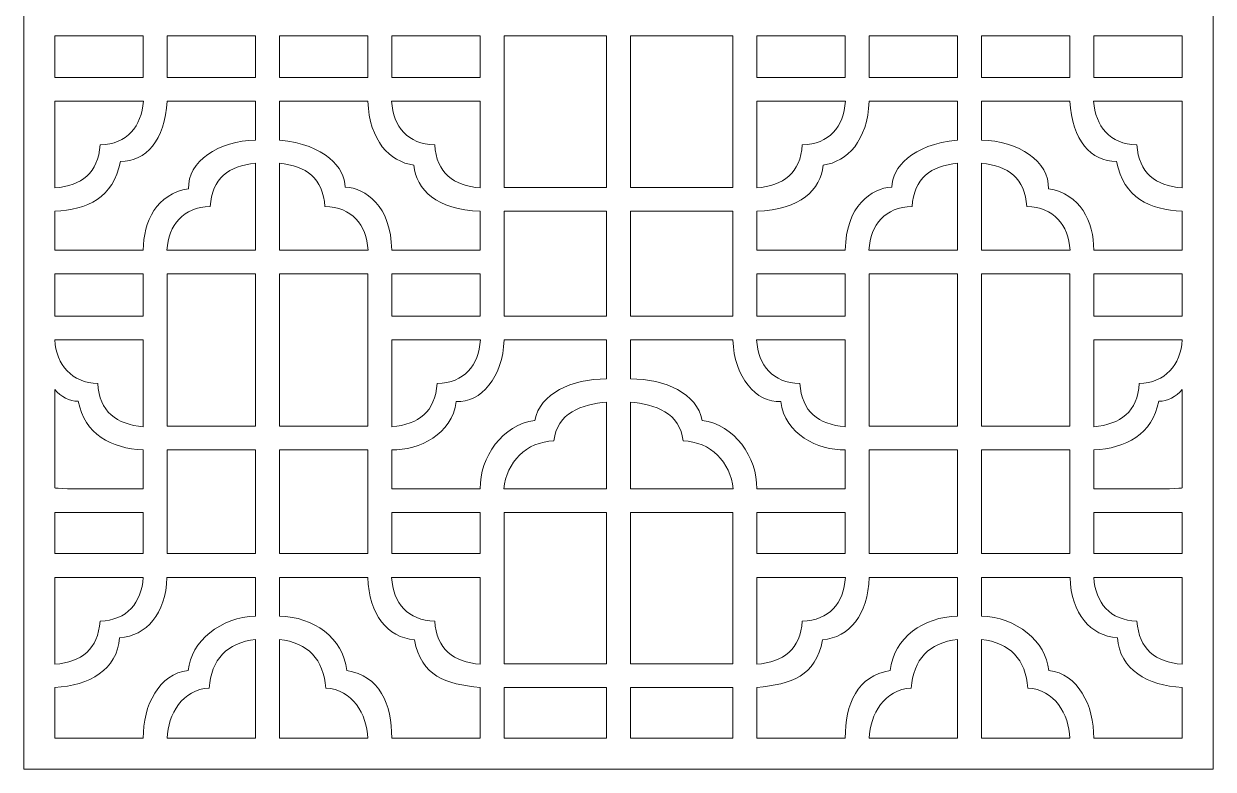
# Model space of a CAD drawing. Header units: centimetres. Extents: x 1.9 to 19.8, y -3.7 to 9.5.
# Drawn here: x 1.85 to 12.38, y -3.69 to 2.9 of the extents above; entities that cross this region are included whole.
import ezdxf

# ---------------------------------------------------------------- set-up
doc = ezdxf.new("R2010")
doc.units = ezdxf.units.CM
doc.header["$MEASUREMENT"] = 0
doc.layers.add('layer 1', color=7, linetype='Continuous')

msp = doc.modelspace()

# ---------------------------------------------------------------- linework, layer by layer
at = {"layer": 'layer 1', "color": 250, "lineweight": 9}
for points, knots in [([(1.85394, 9.5), (1.85394, 9.5), (12.37865, 9.5), (12.37865, 9.5), (12.37865, 9.5), (12.37865, 9.5), (12.37865, -3.69002), (12.37865, -3.69002), (12.37865, -3.69002), (12.37865, -3.69002), (1.85394, -3.69002), (1.85394, -3.69002), (1.85394, -3.69002), (1.85394, -3.69002), (1.85394, 9.5), (1.85394, 9.5)], [0, 0, 0, 0, 0.2, 0.2, 0.2, 0.2, 0.4, 0.4, 0.4, 0.4, 0.6, 0.6, 0.6, 0.6, 1, 1, 1, 1]), ([(2.91103, 2.4309), (2.91103, 2.4309), (2.91103, 2.4309), (2.91103, 2.4309), (2.91103, 2.4309), (2.91103, 2.4309), (2.12734, 2.4309), (2.12734, 2.4309), (2.12734, 2.4309), (2.12734, 2.4309), (2.12734, 2.79982), (2.12734, 2.79982), (2.12734, 2.79982), (2.12734, 2.79982), (2.91103, 2.79982), (2.91103, 2.79982), (2.91103, 2.79982), (2.91103, 2.79982), (2.91103, 2.4309), (2.91103, 2.4309)], [0, 0, 0, 0, 0.16666667, 0.16666667, 0.16666667, 0.16666667, 0.33333333, 0.33333333, 0.33333333, 0.33333333, 0.5, 0.5, 0.5, 0.5, 0.66666667, 0.66666667, 0.66666667, 0.66666667, 1, 1, 1, 1]), ([(3.90512, 2.4309), (3.90512, 2.4309), (3.90512, 2.4309), (3.90512, 2.4309), (3.90512, 2.4309), (3.90512, 2.4309), (3.12143, 2.4309), (3.12143, 2.4309), (3.12143, 2.4309), (3.12143, 2.4309), (3.12143, 2.79982), (3.12143, 2.79982), (3.12143, 2.79982), (3.12143, 2.79982), (3.90512, 2.79982), (3.90512, 2.79982), (3.90512, 2.79982), (3.90512, 2.79982), (3.90512, 2.4309), (3.90512, 2.4309)], [0, 0, 0, 0, 0.16666667, 0.16666667, 0.16666667, 0.16666667, 0.33333333, 0.33333333, 0.33333333, 0.33333333, 0.5, 0.5, 0.5, 0.5, 0.66666667, 0.66666667, 0.66666667, 0.66666667, 1, 1, 1, 1]), ([(4.89918, 2.79982), (4.89918, 2.79982), (4.89918, 2.79982), (4.89918, 2.79982), (4.89918, 2.79982), (4.89918, 2.79982), (4.89918, 2.4309), (4.89918, 2.4309), (4.89918, 2.4309), (4.89918, 2.4309), (4.11544, 2.4309), (4.11544, 2.4309), (4.11544, 2.4309), (4.11544, 2.4309), (4.11544, 2.79982), (4.11544, 2.79982), (4.11544, 2.79982), (4.11544, 2.79982), (4.89918, 2.79982), (4.89918, 2.79982)], [0, 0, 0, 0, 0.16666667, 0.16666667, 0.16666667, 0.16666667, 0.33333333, 0.33333333, 0.33333333, 0.33333333, 0.5, 0.5, 0.5, 0.5, 0.66666667, 0.66666667, 0.66666667, 0.66666667, 1, 1, 1, 1]), ([(5.10957, 2.4309), (5.10957, 2.4309), (5.10957, 2.4309), (5.10957, 2.4309), (5.10957, 2.4309), (5.10957, 2.4309), (5.10957, 2.79982), (5.10957, 2.79982), (5.10957, 2.79982), (5.10957, 2.79982), (5.89323, 2.79982), (5.89323, 2.79982), (5.89323, 2.79982), (5.89323, 2.79982), (5.89323, 2.4309), (5.89323, 2.4309), (5.89323, 2.4309), (5.89323, 2.4309), (5.10957, 2.4309), (5.10957, 2.4309)], [0, 0, 0, 0, 0.16666667, 0.16666667, 0.16666667, 0.16666667, 0.33333333, 0.33333333, 0.33333333, 0.33333333, 0.5, 0.5, 0.5, 0.5, 0.66666667, 0.66666667, 0.66666667, 0.66666667, 1, 1, 1, 1]), ([(7.0111, 1.45686), (7.0111, 1.45686), (7.0111, 1.45686), (7.0111, 1.45686), (7.0111, 1.45686), (7.0111, 1.45686), (6.10359, 1.45686), (6.10359, 1.45686), (6.10359, 1.45686), (6.10359, 1.45686), (6.10359, 2.79982), (6.10359, 2.79982), (6.10359, 2.79982), (6.10359, 2.79982), (7.0111, 2.79982), (7.0111, 2.79982), (7.0111, 2.79982), (7.0111, 2.79982), (7.0111, 1.45686), (7.0111, 1.45686)], [0, 0, 0, 0, 0.16666667, 0.16666667, 0.16666667, 0.16666667, 0.33333333, 0.33333333, 0.33333333, 0.33333333, 0.5, 0.5, 0.5, 0.5, 0.66666667, 0.66666667, 0.66666667, 0.66666667, 1, 1, 1, 1]), ([(7.2215, 1.45686), (7.2215, 1.45686), (7.2215, 1.45686), (7.2215, 1.45686), (7.2215, 1.45686), (7.2215, 1.45686), (8.12904, 1.45686), (8.12904, 1.45686), (8.12904, 1.45686), (8.12904, 1.45686), (8.12904, 2.79982), (8.12904, 2.79982), (8.12904, 2.79982), (8.12904, 2.79982), (7.2215, 2.79982), (7.2215, 2.79982), (7.2215, 2.79982), (7.2215, 2.79982), (7.2215, 1.45686), (7.2215, 1.45686)], [0, 0, 0, 0, 0.16666667, 0.16666667, 0.16666667, 0.16666667, 0.33333333, 0.33333333, 0.33333333, 0.33333333, 0.5, 0.5, 0.5, 0.5, 0.66666667, 0.66666667, 0.66666667, 0.66666667, 1, 1, 1, 1]), ([(9.12308, 2.4309), (9.12308, 2.4309), (9.12308, 2.4309), (9.12308, 2.4309), (9.12308, 2.4309), (9.12308, 2.4309), (9.12308, 2.79982), (9.12308, 2.79982), (9.12308, 2.79982), (9.12308, 2.79982), (8.33936, 2.79982), (8.33936, 2.79982), (8.33936, 2.79982), (8.33936, 2.79982), (8.33936, 2.4309), (8.33936, 2.4309), (8.33936, 2.4309), (8.33936, 2.4309), (9.12308, 2.4309), (9.12308, 2.4309)], [0, 0, 0, 0, 0.16666667, 0.16666667, 0.16666667, 0.16666667, 0.33333333, 0.33333333, 0.33333333, 0.33333333, 0.5, 0.5, 0.5, 0.5, 0.66666667, 0.66666667, 0.66666667, 0.66666667, 1, 1, 1, 1]), ([(9.33345, 2.79982), (9.33345, 2.79982), (9.33345, 2.79982), (9.33345, 2.79982), (9.33345, 2.79982), (9.33345, 2.79982), (9.33345, 2.4309), (9.33345, 2.4309), (9.33345, 2.4309), (9.33345, 2.4309), (10.11717, 2.4309), (10.11717, 2.4309), (10.11717, 2.4309), (10.11717, 2.4309), (10.11717, 2.79982), (10.11717, 2.79982), (10.11717, 2.79982), (10.11717, 2.79982), (9.33345, 2.79982), (9.33345, 2.79982)], [0, 0, 0, 0, 0.16666667, 0.16666667, 0.16666667, 0.16666667, 0.33333333, 0.33333333, 0.33333333, 0.33333333, 0.5, 0.5, 0.5, 0.5, 0.66666667, 0.66666667, 0.66666667, 0.66666667, 1, 1, 1, 1]), ([(10.32749, 2.4309), (10.32749, 2.4309), (10.32749, 2.4309), (10.32749, 2.4309), (10.32749, 2.4309), (10.32749, 2.4309), (11.11116, 2.4309), (11.11116, 2.4309), (11.11116, 2.4309), (11.11116, 2.4309), (11.11116, 2.79982), (11.11116, 2.79982), (11.11116, 2.79982), (11.11116, 2.79982), (10.32749, 2.79982), (10.32749, 2.79982), (10.32749, 2.79982), (10.32749, 2.79982), (10.32749, 2.4309), (10.32749, 2.4309)], [0, 0, 0, 0, 0.16666667, 0.16666667, 0.16666667, 0.16666667, 0.33333333, 0.33333333, 0.33333333, 0.33333333, 0.5, 0.5, 0.5, 0.5, 0.66666667, 0.66666667, 0.66666667, 0.66666667, 1, 1, 1, 1]), ([(11.32155, 2.4309), (11.32155, 2.4309), (11.32155, 2.4309), (11.32155, 2.4309), (11.32155, 2.4309), (11.32155, 2.4309), (12.10525, 2.4309), (12.10525, 2.4309), (12.10525, 2.4309), (12.10525, 2.4309), (12.10525, 2.79982), (12.10525, 2.79982), (12.10525, 2.79982), (12.10525, 2.79982), (11.32155, 2.79982), (11.32155, 2.79982), (11.32155, 2.79982), (11.32155, 2.79982), (11.32155, 2.4309), (11.32155, 2.4309)], [0, 0, 0, 0, 0.16666667, 0.16666667, 0.16666667, 0.16666667, 0.33333333, 0.33333333, 0.33333333, 0.33333333, 0.5, 0.5, 0.5, 0.5, 0.66666667, 0.66666667, 0.66666667, 0.66666667, 1, 1, 1, 1]), ([(3.90512, 1.87643), (3.90512, 1.87643), (3.90512, 1.87643), (3.90512, 1.87643), (3.90512, 1.87643), (3.58168, 1.87016), (3.29806, 1.68425), (3.31221, 1.44584), (3.31221, 1.44584), (3.03084, 1.4027), (2.91028, 1.15257), (2.91082, 0.90229), (2.91082, 0.90229), (2.91082, 0.90229), (2.12734, 0.90229), (2.12734, 0.90229), (2.12734, 0.90229), (2.12734, 0.90229), (2.12734, 1.2464), (2.12734, 1.2464), (2.12734, 1.2464), (2.41464, 1.25983), (2.64768, 1.36264), (2.70935, 1.68777), (2.70935, 1.68777), (2.93652, 1.68395), (3.10411, 1.87628), (3.12165, 2.22058), (3.12165, 2.22058), (3.12165, 2.22058), (3.90512, 2.22058), (3.90512, 2.22058), (3.90512, 2.22058), (3.90512, 2.22058), (3.90512, 1.87643), (3.90512, 1.87643)], [0, 0, 0, 0, 0.1, 0.1, 0.1, 0.1, 0.2, 0.2, 0.2, 0.2, 0.3, 0.3, 0.3, 0.3, 0.4, 0.4, 0.4, 0.4, 0.5, 0.5, 0.5, 0.5, 0.6, 0.6, 0.6, 0.6, 0.7, 0.7, 0.7, 0.7, 0.8, 0.8, 0.8, 0.8, 1, 1, 1, 1]), ([(2.52956, 1.83473), (2.52956, 1.83473), (2.52956, 1.83473), (2.52956, 1.83473), (2.52956, 1.83473), (2.51055, 1.5837), (2.36899, 1.47286), (2.12734, 1.45228), (2.12734, 1.45228), (2.12734, 1.45228), (2.12734, 2.22058), (2.12734, 2.22058), (2.12734, 2.22058), (2.12734, 2.22058), (2.9119, 2.22058), (2.9119, 2.22058), (2.9119, 2.22058), (2.89631, 1.99696), (2.76875, 1.83922), (2.52956, 1.83473)], [0, 0, 0, 0, 0.16666667, 0.16666667, 0.16666667, 0.16666667, 0.33333333, 0.33333333, 0.33333333, 0.33333333, 0.5, 0.5, 0.5, 0.5, 0.66666667, 0.66666667, 0.66666667, 0.66666667, 1, 1, 1, 1]), ([(5.30582, 1.65379), (5.30582, 1.65379), (5.30582, 1.65379), (5.30582, 1.65379), (5.30582, 1.65379), (5.32779, 1.43581), (5.50563, 1.25848), (5.89323, 1.2464), (5.89323, 1.2464), (5.89323, 1.2464), (5.89323, 0.90229), (5.89323, 0.90229), (5.89323, 0.90229), (5.89323, 0.90229), (5.10978, 0.90229), (5.10978, 0.90229), (5.10978, 0.90229), (5.10277, 1.29735), (4.8779, 1.44901), (4.69836, 1.46066), (4.69836, 1.46066), (4.6935, 1.63031), (4.52349, 1.8374), (4.11544, 1.87643), (4.11544, 1.87643), (4.11544, 1.87643), (4.11544, 2.22058), (4.11544, 2.22058), (4.11544, 2.22058), (4.11544, 2.22058), (4.89893, 2.22058), (4.89893, 2.22058), (4.89893, 2.22058), (4.91268, 1.86876), (5.08937, 1.68684), (5.30582, 1.65379)], [0, 0, 0, 0, 0.1, 0.1, 0.1, 0.1, 0.2, 0.2, 0.2, 0.2, 0.3, 0.3, 0.3, 0.3, 0.4, 0.4, 0.4, 0.4, 0.5, 0.5, 0.5, 0.5, 0.6, 0.6, 0.6, 0.6, 0.7, 0.7, 0.7, 0.7, 0.8, 0.8, 0.8, 0.8, 1, 1, 1, 1]), ([(5.89323, 2.22058), (5.89323, 2.22058), (5.89323, 2.22058), (5.89323, 2.22058), (5.89323, 2.22058), (5.89323, 2.22058), (5.89323, 1.45228), (5.89323, 1.45228), (5.89323, 1.45228), (5.65573, 1.47252), (5.50545, 1.58517), (5.49102, 1.83473), (5.49102, 1.83473), (5.25096, 1.83924), (5.12455, 1.993), (5.10868, 2.22058), (5.10868, 2.22058), (5.10868, 2.22058), (5.89323, 2.22058), (5.89323, 2.22058)], [0, 0, 0, 0, 0.16666667, 0.16666667, 0.16666667, 0.16666667, 0.33333333, 0.33333333, 0.33333333, 0.33333333, 0.5, 0.5, 0.5, 0.5, 0.66666667, 0.66666667, 0.66666667, 0.66666667, 1, 1, 1, 1]), ([(8.92677, 1.65379), (8.92677, 1.65379), (8.92677, 1.65379), (8.92677, 1.65379), (8.92677, 1.65379), (8.9048, 1.43581), (8.72696, 1.25848), (8.33936, 1.2464), (8.33936, 1.2464), (8.33936, 1.2464), (8.33936, 0.90229), (8.33936, 0.90229), (8.33936, 0.90229), (8.33936, 0.90229), (9.12283, 0.90229), (9.12283, 0.90229), (9.12283, 0.90229), (9.12981, 1.29735), (9.35472, 1.44901), (9.53423, 1.46066), (9.53423, 1.46066), (9.53909, 1.63031), (9.70909, 1.8374), (10.11717, 1.87643), (10.11717, 1.87643), (10.11717, 1.87643), (10.11717, 2.22058), (10.11717, 2.22058), (10.11717, 2.22058), (10.11717, 2.22058), (9.33367, 2.22058), (9.33367, 2.22058), (9.33367, 2.22058), (9.31994, 1.86876), (9.14321, 1.68684), (8.92677, 1.65379)], [0, 0, 0, 0, 0.1, 0.1, 0.1, 0.1, 0.2, 0.2, 0.2, 0.2, 0.3, 0.3, 0.3, 0.3, 0.4, 0.4, 0.4, 0.4, 0.5, 0.5, 0.5, 0.5, 0.6, 0.6, 0.6, 0.6, 0.7, 0.7, 0.7, 0.7, 0.8, 0.8, 0.8, 0.8, 1, 1, 1, 1]), ([(8.33936, 2.22058), (8.33936, 2.22058), (8.33936, 2.22058), (8.33936, 2.22058), (8.33936, 2.22058), (8.33936, 2.22058), (8.33936, 1.45228), (8.33936, 1.45228), (8.33936, 1.45228), (8.57686, 1.47252), (8.72713, 1.58517), (8.74157, 1.83473), (8.74157, 1.83473), (8.98163, 1.83924), (9.10803, 1.993), (9.12391, 2.22058), (9.12391, 2.22058), (9.12391, 2.22058), (8.33936, 2.22058), (8.33936, 2.22058)], [0, 0, 0, 0, 0.16666667, 0.16666667, 0.16666667, 0.16666667, 0.33333333, 0.33333333, 0.33333333, 0.33333333, 0.5, 0.5, 0.5, 0.5, 0.66666667, 0.66666667, 0.66666667, 0.66666667, 1, 1, 1, 1]), ([(10.32749, 1.87643), (10.32749, 1.87643), (10.32749, 1.87643), (10.32749, 1.87643), (10.32749, 1.87643), (10.65091, 1.87016), (10.93453, 1.68425), (10.92038, 1.44584), (10.92038, 1.44584), (11.20173, 1.4027), (11.3223, 1.15257), (11.3218, 0.90229), (11.3218, 0.90229), (11.3218, 0.90229), (12.10525, 0.90229), (12.10525, 0.90229), (12.10525, 0.90229), (12.10525, 0.90229), (12.10525, 1.2464), (12.10525, 1.2464), (12.10525, 1.2464), (11.81795, 1.25983), (11.58494, 1.36264), (11.52323, 1.68777), (11.52323, 1.68777), (11.29606, 1.68395), (11.12851, 1.87628), (11.11094, 2.22058), (11.11094, 2.22058), (11.11094, 2.22058), (10.32749, 2.22058), (10.32749, 2.22058), (10.32749, 2.22058), (10.32749, 2.22058), (10.32749, 1.87643), (10.32749, 1.87643)], [0, 0, 0, 0, 0.1, 0.1, 0.1, 0.1, 0.2, 0.2, 0.2, 0.2, 0.3, 0.3, 0.3, 0.3, 0.4, 0.4, 0.4, 0.4, 0.5, 0.5, 0.5, 0.5, 0.6, 0.6, 0.6, 0.6, 0.7, 0.7, 0.7, 0.7, 0.8, 0.8, 0.8, 0.8, 1, 1, 1, 1]), ([(11.70303, 1.83473), (11.70303, 1.83473), (11.70303, 1.83473), (11.70303, 1.83473), (11.70303, 1.83473), (11.72204, 1.5837), (11.8636, 1.47286), (12.10525, 1.45228), (12.10525, 1.45228), (12.10525, 1.45228), (12.10525, 2.22058), (12.10525, 2.22058), (12.10525, 2.22058), (12.10525, 2.22058), (11.32073, 2.22058), (11.32073, 2.22058), (11.32073, 2.22058), (11.33631, 1.99696), (11.46383, 1.83922), (11.70303, 1.83473)], [0, 0, 0, 0, 0.16666667, 0.16666667, 0.16666667, 0.16666667, 0.33333333, 0.33333333, 0.33333333, 0.33333333, 0.5, 0.5, 0.5, 0.5, 0.66666667, 0.66666667, 0.66666667, 0.66666667, 1, 1, 1, 1]), ([(3.50287, 1.28806), (3.50287, 1.28806), (3.50287, 1.28806), (3.50287, 1.28806), (3.50287, 1.28806), (3.52178, 1.53799), (3.66276, 1.64981), (3.90512, 1.67055), (3.90512, 1.67055), (3.90512, 1.67055), (3.90512, 0.90229), (3.90512, 0.90229), (3.90512, 0.90229), (3.90512, 0.90229), (3.12057, 0.90229), (3.12057, 0.90229), (3.12057, 0.90229), (3.13612, 1.12582), (3.26371, 1.28358), (3.50287, 1.28806)], [0, 0, 0, 0, 0.16666667, 0.16666667, 0.16666667, 0.16666667, 0.33333333, 0.33333333, 0.33333333, 0.33333333, 0.5, 0.5, 0.5, 0.5, 0.66666667, 0.66666667, 0.66666667, 0.66666667, 1, 1, 1, 1]), ([(4.11544, 0.90229), (4.11544, 0.90229), (4.11544, 0.90229), (4.11544, 0.90229), (4.11544, 0.90229), (4.11544, 0.90229), (4.11544, 1.67055), (4.11544, 1.67055), (4.11544, 1.67055), (4.35306, 1.65022), (4.50319, 1.53768), (4.5177, 1.28806), (4.5177, 1.28806), (4.75776, 1.28357), (4.88416, 1.12981), (4.90001, 0.90229), (4.90001, 0.90229), (4.90001, 0.90229), (4.11544, 0.90229), (4.11544, 0.90229)], [0, 0, 0, 0, 0.16666667, 0.16666667, 0.16666667, 0.16666667, 0.33333333, 0.33333333, 0.33333333, 0.33333333, 0.5, 0.5, 0.5, 0.5, 0.66666667, 0.66666667, 0.66666667, 0.66666667, 1, 1, 1, 1]), ([(10.11717, 0.90229), (10.11717, 0.90229), (10.11717, 0.90229), (10.11717, 0.90229), (10.11717, 0.90229), (10.11717, 0.90229), (10.11717, 1.67055), (10.11717, 1.67055), (10.11717, 1.67055), (9.87952, 1.65022), (9.7294, 1.53768), (9.71492, 1.28806), (9.71492, 1.28806), (9.47486, 1.28357), (9.34845, 1.12981), (9.33258, 0.90229), (9.33258, 0.90229), (9.33258, 0.90229), (10.11717, 0.90229), (10.11717, 0.90229)], [0, 0, 0, 0, 0.16666667, 0.16666667, 0.16666667, 0.16666667, 0.33333333, 0.33333333, 0.33333333, 0.33333333, 0.5, 0.5, 0.5, 0.5, 0.66666667, 0.66666667, 0.66666667, 0.66666667, 1, 1, 1, 1]), ([(10.72974, 1.28806), (10.72974, 1.28806), (10.72974, 1.28806), (10.72974, 1.28806), (10.72974, 1.28806), (10.71081, 1.53799), (10.56982, 1.64981), (10.32749, 1.67055), (10.32749, 1.67055), (10.32749, 1.67055), (10.32749, 0.90229), (10.32749, 0.90229), (10.32749, 0.90229), (10.32749, 0.90229), (11.11206, 0.90229), (11.11206, 0.90229), (11.11206, 0.90229), (11.09646, 1.12582), (10.96888, 1.28358), (10.72974, 1.28806)], [0, 0, 0, 0, 0.16666667, 0.16666667, 0.16666667, 0.16666667, 0.33333333, 0.33333333, 0.33333333, 0.33333333, 0.5, 0.5, 0.5, 0.5, 0.66666667, 0.66666667, 0.66666667, 0.66666667, 1, 1, 1, 1]), ([(7.0111, 0.31888), (7.0111, 0.31888), (7.0111, 0.31888), (7.0111, 0.31888), (7.0111, 0.31888), (7.0111, 0.31888), (6.10359, 0.31888), (6.10359, 0.31888), (6.10359, 0.31888), (6.10359, 0.31888), (6.10359, 1.24652), (6.10359, 1.24652), (6.10359, 1.24652), (6.10359, 1.24652), (7.0111, 1.24652), (7.0111, 1.24652), (7.0111, 1.24652), (7.0111, 1.24652), (7.0111, 0.31888), (7.0111, 0.31888)], [0, 0, 0, 0, 0.16666667, 0.16666667, 0.16666667, 0.16666667, 0.33333333, 0.33333333, 0.33333333, 0.33333333, 0.5, 0.5, 0.5, 0.5, 0.66666667, 0.66666667, 0.66666667, 0.66666667, 1, 1, 1, 1]), ([(7.2215, 0.31888), (7.2215, 0.31888), (7.2215, 0.31888), (7.2215, 0.31888), (7.2215, 0.31888), (7.2215, 0.31888), (8.12904, 0.31888), (8.12904, 0.31888), (8.12904, 0.31888), (8.12904, 0.31888), (8.12904, 1.24652), (8.12904, 1.24652), (8.12904, 1.24652), (8.12904, 1.24652), (7.2215, 1.24652), (7.2215, 1.24652), (7.2215, 1.24652), (7.2215, 1.24652), (7.2215, 0.31888), (7.2215, 0.31888)], [0, 0, 0, 0, 0.16666667, 0.16666667, 0.16666667, 0.16666667, 0.33333333, 0.33333333, 0.33333333, 0.33333333, 0.5, 0.5, 0.5, 0.5, 0.66666667, 0.66666667, 0.66666667, 0.66666667, 1, 1, 1, 1]), ([(2.12734, 0.69193), (2.12734, 0.69193), (2.12734, 0.69193), (2.12734, 0.69193), (2.12734, 0.69193), (2.12734, 0.69193), (2.91103, 0.69193), (2.91103, 0.69193), (2.91103, 0.69193), (2.91103, 0.69193), (2.91103, 0.31888), (2.91103, 0.31888), (2.91103, 0.31888), (2.91103, 0.31888), (2.12734, 0.31888), (2.12734, 0.31888), (2.12734, 0.31888), (2.12734, 0.31888), (2.12734, 0.69193), (2.12734, 0.69193)], [0, 0, 0, 0, 0.16666667, 0.16666667, 0.16666667, 0.16666667, 0.33333333, 0.33333333, 0.33333333, 0.33333333, 0.5, 0.5, 0.5, 0.5, 0.66666667, 0.66666667, 0.66666667, 0.66666667, 1, 1, 1, 1]), ([(3.90512, 0.69193), (3.90512, 0.69193), (3.90512, 0.69193), (3.90512, 0.69193), (3.90512, 0.69193), (3.90512, 0.69193), (3.90512, -0.65513), (3.90512, -0.65513), (3.90512, -0.65513), (3.90512, -0.65513), (3.12143, -0.65513), (3.12143, -0.65513), (3.12143, -0.65513), (3.12143, -0.65513), (3.12143, 0.69193), (3.12143, 0.69193), (3.12143, 0.69193), (3.12143, 0.69193), (3.90512, 0.69193), (3.90512, 0.69193)], [0, 0, 0, 0, 0.16666667, 0.16666667, 0.16666667, 0.16666667, 0.33333333, 0.33333333, 0.33333333, 0.33333333, 0.5, 0.5, 0.5, 0.5, 0.66666667, 0.66666667, 0.66666667, 0.66666667, 1, 1, 1, 1]), ([(4.11544, -0.65513), (4.11544, -0.65513), (4.11544, -0.65513), (4.11544, -0.65513), (4.11544, -0.65513), (4.11544, -0.65513), (4.11544, 0.69193), (4.11544, 0.69193), (4.11544, 0.69193), (4.11544, 0.69193), (4.89918, 0.69193), (4.89918, 0.69193), (4.89918, 0.69193), (4.89918, 0.69193), (4.89918, -0.65513), (4.89918, -0.65513), (4.89918, -0.65513), (4.89918, -0.65513), (4.11544, -0.65513), (4.11544, -0.65513)], [0, 0, 0, 0, 0.16666667, 0.16666667, 0.16666667, 0.16666667, 0.33333333, 0.33333333, 0.33333333, 0.33333333, 0.5, 0.5, 0.5, 0.5, 0.66666667, 0.66666667, 0.66666667, 0.66666667, 1, 1, 1, 1]), ([(5.89323, 0.31888), (5.89323, 0.31888), (5.89323, 0.31888), (5.89323, 0.31888), (5.89323, 0.31888), (5.89323, 0.31888), (5.10957, 0.31888), (5.10957, 0.31888), (5.10957, 0.31888), (5.10957, 0.31888), (5.10957, 0.69193), (5.10957, 0.69193), (5.10957, 0.69193), (5.10957, 0.69193), (5.89323, 0.69193), (5.89323, 0.69193), (5.89323, 0.69193), (5.89323, 0.69193), (5.89323, 0.31888), (5.89323, 0.31888)], [0, 0, 0, 0, 0.16666667, 0.16666667, 0.16666667, 0.16666667, 0.33333333, 0.33333333, 0.33333333, 0.33333333, 0.5, 0.5, 0.5, 0.5, 0.66666667, 0.66666667, 0.66666667, 0.66666667, 1, 1, 1, 1]), ([(8.33936, 0.31888), (8.33936, 0.31888), (8.33936, 0.31888), (8.33936, 0.31888), (8.33936, 0.31888), (8.33936, 0.31888), (9.12308, 0.31888), (9.12308, 0.31888), (9.12308, 0.31888), (9.12308, 0.31888), (9.12308, 0.69193), (9.12308, 0.69193), (9.12308, 0.69193), (9.12308, 0.69193), (8.33936, 0.69193), (8.33936, 0.69193), (8.33936, 0.69193), (8.33936, 0.69193), (8.33936, 0.31888), (8.33936, 0.31888)], [0, 0, 0, 0, 0.16666667, 0.16666667, 0.16666667, 0.16666667, 0.33333333, 0.33333333, 0.33333333, 0.33333333, 0.5, 0.5, 0.5, 0.5, 0.66666667, 0.66666667, 0.66666667, 0.66666667, 1, 1, 1, 1]), ([(10.11717, -0.65513), (10.11717, -0.65513), (10.11717, -0.65513), (10.11717, -0.65513), (10.11717, -0.65513), (10.11717, -0.65513), (10.11717, 0.69193), (10.11717, 0.69193), (10.11717, 0.69193), (10.11717, 0.69193), (9.33345, 0.69193), (9.33345, 0.69193), (9.33345, 0.69193), (9.33345, 0.69193), (9.33345, -0.65513), (9.33345, -0.65513), (9.33345, -0.65513), (9.33345, -0.65513), (10.11717, -0.65513), (10.11717, -0.65513)], [0, 0, 0, 0, 0.16666667, 0.16666667, 0.16666667, 0.16666667, 0.33333333, 0.33333333, 0.33333333, 0.33333333, 0.5, 0.5, 0.5, 0.5, 0.66666667, 0.66666667, 0.66666667, 0.66666667, 1, 1, 1, 1]), ([(10.32749, 0.69193), (10.32749, 0.69193), (10.32749, 0.69193), (10.32749, 0.69193), (10.32749, 0.69193), (10.32749, 0.69193), (10.32749, -0.65513), (10.32749, -0.65513), (10.32749, -0.65513), (10.32749, -0.65513), (11.11116, -0.65513), (11.11116, -0.65513), (11.11116, -0.65513), (11.11116, -0.65513), (11.11116, 0.69193), (11.11116, 0.69193), (11.11116, 0.69193), (11.11116, 0.69193), (10.32749, 0.69193), (10.32749, 0.69193)], [0, 0, 0, 0, 0.16666667, 0.16666667, 0.16666667, 0.16666667, 0.33333333, 0.33333333, 0.33333333, 0.33333333, 0.5, 0.5, 0.5, 0.5, 0.66666667, 0.66666667, 0.66666667, 0.66666667, 1, 1, 1, 1]), ([(12.10525, 0.69193), (12.10525, 0.69193), (12.10525, 0.69193), (12.10525, 0.69193), (12.10525, 0.69193), (12.10525, 0.69193), (11.32155, 0.69193), (11.32155, 0.69193), (11.32155, 0.69193), (11.32155, 0.69193), (11.32155, 0.31888), (11.32155, 0.31888), (11.32155, 0.31888), (11.32155, 0.31888), (12.10525, 0.31888), (12.10525, 0.31888), (12.10525, 0.31888), (12.10525, 0.31888), (12.10525, 0.69193), (12.10525, 0.69193)], [0, 0, 0, 0, 0.16666667, 0.16666667, 0.16666667, 0.16666667, 0.33333333, 0.33333333, 0.33333333, 0.33333333, 0.5, 0.5, 0.5, 0.5, 0.66666667, 0.66666667, 0.66666667, 0.66666667, 1, 1, 1, 1]), ([(2.12734, 0.10833), (2.12734, 0.10833), (2.12734, 0.10833), (2.12734, 0.10833), (2.12734, 0.10833), (2.12734, 0.10833), (2.91103, 0.10853), (2.91103, 0.10853), (2.91103, 0.10853), (2.91103, 0.10853), (2.91103, -0.65976), (2.91103, -0.65976), (2.91103, -0.65976), (2.6735, -0.63951), (2.52329, -0.52685), (2.50886, -0.27727), (2.50886, -0.27727), (2.27876, -0.27295), (2.14283, -0.11402), (2.12734, 0.10833)], [0, 0, 0, 0, 0.16666667, 0.16666667, 0.16666667, 0.16666667, 0.33333333, 0.33333333, 0.33333333, 0.33333333, 0.5, 0.5, 0.5, 0.5, 0.66666667, 0.66666667, 0.66666667, 0.66666667, 1, 1, 1, 1]), ([(5.89406, 0.10853), (5.89406, 0.10853), (5.89406, 0.10853), (5.89406, 0.10853), (5.89406, 0.10853), (5.87825, -0.119), (5.75189, -0.27276), (5.51175, -0.27727), (5.51175, -0.27727), (5.49274, -0.52832), (5.35118, -0.63915), (5.10957, -0.65976), (5.10957, -0.65976), (5.10957, -0.65976), (5.10957, 0.10853), (5.10957, 0.10853), (5.10957, 0.10853), (5.10957, 0.10853), (5.89406, 0.10853), (5.89406, 0.10853)], [0, 0, 0, 0, 0.16666667, 0.16666667, 0.16666667, 0.16666667, 0.33333333, 0.33333333, 0.33333333, 0.33333333, 0.5, 0.5, 0.5, 0.5, 0.66666667, 0.66666667, 0.66666667, 0.66666667, 1, 1, 1, 1]), ([(7.0111, -0.23604), (7.0111, -0.23604), (7.0111, -0.23604), (7.0111, -0.23604), (7.0111, -0.23604), (6.70018, -0.23786), (6.42192, -0.36663), (6.37544, -0.6039), (6.37544, -0.6039), (6.09084, -0.63986), (5.88679, -0.92933), (5.8928, -1.20973), (5.8928, -1.20973), (5.8928, -1.20973), (5.10957, -1.20973), (5.10957, -1.20973), (5.10957, -1.20973), (5.10957, -1.20973), (5.10957, -0.86563), (5.10957, -0.86563), (5.10957, -0.86563), (5.35641, -0.86585), (5.64183, -0.72847), (5.68039, -0.43702), (5.68039, -0.43702), (5.89899, -0.44731), (6.09351, -0.22486), (6.10384, 0.10853), (6.10384, 0.10853), (6.10384, 0.10853), (7.0111, 0.10853), (7.0111, 0.10853), (7.0111, 0.10853), (7.0111, 0.10853), (7.0111, -0.23604), (7.0111, -0.23604)], [0, 0, 0, 0, 0.1, 0.1, 0.1, 0.1, 0.2, 0.2, 0.2, 0.2, 0.3, 0.3, 0.3, 0.3, 0.4, 0.4, 0.4, 0.4, 0.5, 0.5, 0.5, 0.5, 0.6, 0.6, 0.6, 0.6, 0.7, 0.7, 0.7, 0.7, 0.8, 0.8, 0.8, 0.8, 1, 1, 1, 1]), ([(7.2215, -0.23604), (7.2215, -0.23604), (7.2215, -0.23604), (7.2215, -0.23604), (7.2215, -0.23604), (7.53241, -0.23786), (7.81066, -0.36663), (7.85718, -0.6039), (7.85718, -0.6039), (8.14182, -0.63986), (8.34584, -0.92933), (8.33979, -1.20973), (8.33979, -1.20973), (8.33979, -1.20973), (9.12308, -1.20973), (9.12308, -1.20973), (9.12308, -1.20973), (9.12308, -1.20973), (9.12308, -0.86563), (9.12308, -0.86563), (9.12308, -0.86563), (8.87622, -0.86585), (8.59076, -0.72847), (8.5522, -0.43702), (8.5522, -0.43702), (8.3336, -0.44731), (8.13908, -0.22486), (8.12874, 0.10853), (8.12874, 0.10853), (8.12874, 0.10853), (7.2215, 0.10853), (7.2215, 0.10853), (7.2215, 0.10853), (7.2215, 0.10853), (7.2215, -0.23604), (7.2215, -0.23604)], [0, 0, 0, 0, 0.1, 0.1, 0.1, 0.1, 0.2, 0.2, 0.2, 0.2, 0.3, 0.3, 0.3, 0.3, 0.4, 0.4, 0.4, 0.4, 0.5, 0.5, 0.5, 0.5, 0.6, 0.6, 0.6, 0.6, 0.7, 0.7, 0.7, 0.7, 0.8, 0.8, 0.8, 0.8, 1, 1, 1, 1]), ([(8.33853, 0.10853), (8.33853, 0.10853), (8.33853, 0.10853), (8.33853, 0.10853), (8.33853, 0.10853), (8.35437, -0.119), (8.4807, -0.27276), (8.72087, -0.27727), (8.72087, -0.27727), (8.73984, -0.52832), (8.8814, -0.63915), (9.12308, -0.65976), (9.12308, -0.65976), (9.12308, -0.65976), (9.12308, 0.10853), (9.12308, 0.10853), (9.12308, 0.10853), (9.12308, 0.10853), (8.33853, 0.10853), (8.33853, 0.10853)], [0, 0, 0, 0, 0.16666667, 0.16666667, 0.16666667, 0.16666667, 0.33333333, 0.33333333, 0.33333333, 0.33333333, 0.5, 0.5, 0.5, 0.5, 0.66666667, 0.66666667, 0.66666667, 0.66666667, 1, 1, 1, 1]), ([(12.10525, 0.10833), (12.10525, 0.10833), (12.10525, 0.10833), (12.10525, 0.10833), (12.10525, 0.10833), (12.10525, 0.10833), (11.32155, 0.10853), (11.32155, 0.10853), (11.32155, 0.10853), (11.32155, 0.10853), (11.32155, -0.65976), (11.32155, -0.65976), (11.32155, -0.65976), (11.5591, -0.63951), (11.7093, -0.52685), (11.72377, -0.27727), (11.72377, -0.27727), (11.95382, -0.27295), (12.08976, -0.11402), (12.10525, 0.10833)], [0, 0, 0, 0, 0.16666667, 0.16666667, 0.16666667, 0.16666667, 0.33333333, 0.33333333, 0.33333333, 0.33333333, 0.5, 0.5, 0.5, 0.5, 0.66666667, 0.66666667, 0.66666667, 0.66666667, 1, 1, 1, 1]), ([(2.12734, -1.20047), (2.12734, -1.20047), (2.12734, -1.20047), (2.12734, -1.20047), (2.12734, -1.20047), (2.12734, -1.20047), (2.12734, -0.32946), (2.12734, -0.32946), (2.12734, -0.32946), (2.18552, -0.39615), (2.25716, -0.43874), (2.3363, -0.4327), (2.3363, -0.4327), (2.39016, -0.72816), (2.6277, -0.85091), (2.91103, -0.86563), (2.91103, -0.86563), (2.91103, -0.86563), (2.91103, -1.20973), (2.91103, -1.20973), (2.91103, -1.20973), (2.84566, -1.20973), (2.12803, -1.21482), (2.12734, -1.20047)], [0, 0, 0, 0, 0.14285714, 0.14285714, 0.14285714, 0.14285714, 0.28571429, 0.28571429, 0.28571429, 0.28571429, 0.42857143, 0.42857143, 0.42857143, 0.42857143, 0.57142857, 0.57142857, 0.57142857, 0.57142857, 0.71428571, 0.71428571, 0.71428571, 0.71428571, 1, 1, 1, 1]), ([(12.10525, -1.20047), (12.10525, -1.20047), (12.10525, -1.20047), (12.10525, -1.20047), (12.10525, -1.20047), (12.10525, -1.20047), (12.10525, -0.32946), (12.10525, -0.32946), (12.10525, -0.32946), (12.04706, -0.39615), (11.97542, -0.43874), (11.89628, -0.4327), (11.89628, -0.4327), (11.84242, -0.72816), (11.60489, -0.85091), (11.32155, -0.86563), (11.32155, -0.86563), (11.32155, -0.86563), (11.32155, -1.20973), (11.32155, -1.20973), (11.32155, -1.20973), (11.38693, -1.20973), (12.1046, -1.21482), (12.10525, -1.20047)], [0, 0, 0, 0, 0.14285714, 0.14285714, 0.14285714, 0.14285714, 0.28571429, 0.28571429, 0.28571429, 0.28571429, 0.42857143, 0.42857143, 0.42857143, 0.42857143, 0.57142857, 0.57142857, 0.57142857, 0.57142857, 0.71428571, 0.71428571, 0.71428571, 0.71428571, 1, 1, 1, 1]), ([(6.54533, -0.78595), (6.54533, -0.78595), (6.54533, -0.78595), (6.54533, -0.78595), (6.54533, -0.78595), (6.56733, -0.53896), (6.79609, -0.45849), (7.0111, -0.443), (7.0111, -0.443), (7.0111, -0.443), (7.0111, -1.20973), (7.0111, -1.20973), (7.0111, -1.20973), (7.0111, -1.20973), (6.10247, -1.20973), (6.10247, -1.20973), (6.10247, -1.20973), (6.1227, -0.97308), (6.30182, -0.79186), (6.54533, -0.78595)], [0, 0, 0, 0, 0.16666667, 0.16666667, 0.16666667, 0.16666667, 0.33333333, 0.33333333, 0.33333333, 0.33333333, 0.5, 0.5, 0.5, 0.5, 0.66666667, 0.66666667, 0.66666667, 0.66666667, 1, 1, 1, 1]), ([(7.68728, -0.78595), (7.68728, -0.78595), (7.68728, -0.78595), (7.68728, -0.78595), (7.68728, -0.78595), (7.66525, -0.53896), (7.43653, -0.45849), (7.2215, -0.443), (7.2215, -0.443), (7.2215, -0.443), (7.2215, -1.20973), (7.2215, -1.20973), (7.2215, -1.20973), (7.2215, -1.20973), (8.13011, -1.20973), (8.13011, -1.20973), (8.13011, -1.20973), (8.10988, -0.97308), (7.93076, -0.79186), (7.68728, -0.78595)], [0, 0, 0, 0, 0.16666667, 0.16666667, 0.16666667, 0.16666667, 0.33333333, 0.33333333, 0.33333333, 0.33333333, 0.5, 0.5, 0.5, 0.5, 0.66666667, 0.66666667, 0.66666667, 0.66666667, 1, 1, 1, 1]), ([(3.90512, -0.86549), (3.90512, -0.86549), (3.90512, -0.86549), (3.90512, -0.86549), (3.90512, -0.86549), (3.90512, -0.86549), (3.90512, -1.78284), (3.90512, -1.78284), (3.90512, -1.78284), (3.90512, -1.78284), (3.12143, -1.78284), (3.12143, -1.78284), (3.12143, -1.78284), (3.12143, -1.78284), (3.12143, -0.86549), (3.12143, -0.86549), (3.12143, -0.86549), (3.12143, -0.86549), (3.90512, -0.86549), (3.90512, -0.86549)], [0, 0, 0, 0, 0.16666667, 0.16666667, 0.16666667, 0.16666667, 0.33333333, 0.33333333, 0.33333333, 0.33333333, 0.5, 0.5, 0.5, 0.5, 0.66666667, 0.66666667, 0.66666667, 0.66666667, 1, 1, 1, 1]), ([(4.11544, -1.78284), (4.11544, -1.78284), (4.11544, -1.78284), (4.11544, -1.78284), (4.11544, -1.78284), (4.11544, -1.78284), (4.11544, -0.86549), (4.11544, -0.86549), (4.11544, -0.86549), (4.11544, -0.86549), (4.89918, -0.86549), (4.89918, -0.86549), (4.89918, -0.86549), (4.89918, -0.86549), (4.89918, -1.78284), (4.89918, -1.78284), (4.89918, -1.78284), (4.89918, -1.78284), (4.11544, -1.78284), (4.11544, -1.78284)], [0, 0, 0, 0, 0.16666667, 0.16666667, 0.16666667, 0.16666667, 0.33333333, 0.33333333, 0.33333333, 0.33333333, 0.5, 0.5, 0.5, 0.5, 0.66666667, 0.66666667, 0.66666667, 0.66666667, 1, 1, 1, 1]), ([(10.11717, -1.78284), (10.11717, -1.78284), (10.11717, -1.78284), (10.11717, -1.78284), (10.11717, -1.78284), (10.11717, -1.78284), (10.11717, -0.86549), (10.11717, -0.86549), (10.11717, -0.86549), (10.11717, -0.86549), (9.33345, -0.86549), (9.33345, -0.86549), (9.33345, -0.86549), (9.33345, -0.86549), (9.33345, -1.78284), (9.33345, -1.78284), (9.33345, -1.78284), (9.33345, -1.78284), (10.11717, -1.78284), (10.11717, -1.78284)], [0, 0, 0, 0, 0.16666667, 0.16666667, 0.16666667, 0.16666667, 0.33333333, 0.33333333, 0.33333333, 0.33333333, 0.5, 0.5, 0.5, 0.5, 0.66666667, 0.66666667, 0.66666667, 0.66666667, 1, 1, 1, 1]), ([(10.32749, -0.86549), (10.32749, -0.86549), (10.32749, -0.86549), (10.32749, -0.86549), (10.32749, -0.86549), (10.32749, -0.86549), (10.32749, -1.78284), (10.32749, -1.78284), (10.32749, -1.78284), (10.32749, -1.78284), (11.11116, -1.78284), (11.11116, -1.78284), (11.11116, -1.78284), (11.11116, -1.78284), (11.11116, -0.86549), (11.11116, -0.86549), (11.11116, -0.86549), (11.11116, -0.86549), (10.32749, -0.86549), (10.32749, -0.86549)], [0, 0, 0, 0, 0.16666667, 0.16666667, 0.16666667, 0.16666667, 0.33333333, 0.33333333, 0.33333333, 0.33333333, 0.5, 0.5, 0.5, 0.5, 0.66666667, 0.66666667, 0.66666667, 0.66666667, 1, 1, 1, 1]), ([(2.91103, -1.4201), (2.91103, -1.4201), (2.91103, -1.4201), (2.91103, -1.4201), (2.91103, -1.4201), (2.91103, -1.4201), (2.91103, -1.78284), (2.91103, -1.78284), (2.91103, -1.78284), (2.91103, -1.78284), (2.12734, -1.78284), (2.12734, -1.78284), (2.12734, -1.78284), (2.12734, -1.78284), (2.12734, -1.4201), (2.12734, -1.4201), (2.12734, -1.4201), (2.12734, -1.4201), (2.91103, -1.4201), (2.91103, -1.4201)], [0, 0, 0, 0, 0.16666667, 0.16666667, 0.16666667, 0.16666667, 0.33333333, 0.33333333, 0.33333333, 0.33333333, 0.5, 0.5, 0.5, 0.5, 0.66666667, 0.66666667, 0.66666667, 0.66666667, 1, 1, 1, 1]), ([(5.89323, -1.4201), (5.89323, -1.4201), (5.89323, -1.4201), (5.89323, -1.4201), (5.89323, -1.4201), (5.89323, -1.4201), (5.89323, -1.78284), (5.89323, -1.78284), (5.89323, -1.78284), (5.89323, -1.78284), (5.10957, -1.78284), (5.10957, -1.78284), (5.10957, -1.78284), (5.10957, -1.78284), (5.10957, -1.4201), (5.10957, -1.4201), (5.10957, -1.4201), (5.10957, -1.4201), (5.89323, -1.4201), (5.89323, -1.4201)], [0, 0, 0, 0, 0.16666667, 0.16666667, 0.16666667, 0.16666667, 0.33333333, 0.33333333, 0.33333333, 0.33333333, 0.5, 0.5, 0.5, 0.5, 0.66666667, 0.66666667, 0.66666667, 0.66666667, 1, 1, 1, 1]), ([(7.0111, -2.75686), (7.0111, -2.75686), (7.0111, -2.75686), (7.0111, -2.75686), (7.0111, -2.75686), (7.0111, -2.75686), (6.10359, -2.75686), (6.10359, -2.75686), (6.10359, -2.75686), (6.10359, -2.75686), (6.10359, -1.4201), (6.10359, -1.4201), (6.10359, -1.4201), (6.10359, -1.4201), (7.0111, -1.4201), (7.0111, -1.4201), (7.0111, -1.4201), (7.0111, -1.4201), (7.0111, -2.75686), (7.0111, -2.75686)], [0, 0, 0, 0, 0.16666667, 0.16666667, 0.16666667, 0.16666667, 0.33333333, 0.33333333, 0.33333333, 0.33333333, 0.5, 0.5, 0.5, 0.5, 0.66666667, 0.66666667, 0.66666667, 0.66666667, 1, 1, 1, 1]), ([(7.2215, -2.75686), (7.2215, -2.75686), (7.2215, -2.75686), (7.2215, -2.75686), (7.2215, -2.75686), (7.2215, -2.75686), (8.12904, -2.75686), (8.12904, -2.75686), (8.12904, -2.75686), (8.12904, -2.75686), (8.12904, -1.4201), (8.12904, -1.4201), (8.12904, -1.4201), (8.12904, -1.4201), (7.2215, -1.4201), (7.2215, -1.4201), (7.2215, -1.4201), (7.2215, -1.4201), (7.2215, -2.75686), (7.2215, -2.75686)], [0, 0, 0, 0, 0.16666667, 0.16666667, 0.16666667, 0.16666667, 0.33333333, 0.33333333, 0.33333333, 0.33333333, 0.5, 0.5, 0.5, 0.5, 0.66666667, 0.66666667, 0.66666667, 0.66666667, 1, 1, 1, 1]), ([(8.33936, -1.4201), (8.33936, -1.4201), (8.33936, -1.4201), (8.33936, -1.4201), (8.33936, -1.4201), (8.33936, -1.4201), (8.33936, -1.78284), (8.33936, -1.78284), (8.33936, -1.78284), (8.33936, -1.78284), (9.12308, -1.78284), (9.12308, -1.78284), (9.12308, -1.78284), (9.12308, -1.78284), (9.12308, -1.4201), (9.12308, -1.4201), (9.12308, -1.4201), (9.12308, -1.4201), (8.33936, -1.4201), (8.33936, -1.4201)], [0, 0, 0, 0, 0.16666667, 0.16666667, 0.16666667, 0.16666667, 0.33333333, 0.33333333, 0.33333333, 0.33333333, 0.5, 0.5, 0.5, 0.5, 0.66666667, 0.66666667, 0.66666667, 0.66666667, 1, 1, 1, 1]), ([(11.32155, -1.4201), (11.32155, -1.4201), (11.32155, -1.4201), (11.32155, -1.4201), (11.32155, -1.4201), (11.32155, -1.4201), (11.32155, -1.78284), (11.32155, -1.78284), (11.32155, -1.78284), (11.32155, -1.78284), (12.10525, -1.78284), (12.10525, -1.78284), (12.10525, -1.78284), (12.10525, -1.78284), (12.10525, -1.4201), (12.10525, -1.4201), (12.10525, -1.4201), (12.10525, -1.4201), (11.32155, -1.4201), (11.32155, -1.4201)], [0, 0, 0, 0, 0.16666667, 0.16666667, 0.16666667, 0.16666667, 0.33333333, 0.33333333, 0.33333333, 0.33333333, 0.5, 0.5, 0.5, 0.5, 0.66666667, 0.66666667, 0.66666667, 0.66666667, 1, 1, 1, 1]), ([(2.52913, -2.379), (2.52913, -2.379), (2.52913, -2.379), (2.52913, -2.379), (2.52913, -2.379), (2.51012, -2.62979), (2.36874, -2.74068), (2.12734, -2.76147), (2.12734, -2.76147), (2.12734, -2.76147), (2.12734, -1.9932), (2.12734, -1.9932), (2.12734, -1.9932), (2.12734, -1.9932), (2.91143, -1.9932), (2.91143, -1.9932), (2.91143, -1.9932), (2.89581, -2.21679), (2.76825, -2.37452), (2.52913, -2.379)], [0, 0, 0, 0, 0.16666667, 0.16666667, 0.16666667, 0.16666667, 0.33333333, 0.33333333, 0.33333333, 0.33333333, 0.5, 0.5, 0.5, 0.5, 0.66666667, 0.66666667, 0.66666667, 0.66666667, 1, 1, 1, 1]), ([(2.12734, -3.41664), (2.12734, -3.41664), (2.12734, -3.41664), (2.12734, -3.41664), (2.12734, -3.41664), (2.12734, -3.41664), (2.91118, -3.41664), (2.91118, -3.41664), (2.91118, -3.41664), (2.907, -3.12626), (3.05303, -2.84296), (3.30918, -2.81698), (3.30918, -2.81698), (3.33002, -2.55876), (3.59929, -2.34283), (3.90512, -2.33626), (3.90512, -2.33626), (3.90512, -2.33626), (3.90512, -1.9932), (3.90512, -1.9932), (3.90512, -1.9932), (3.90512, -1.9932), (3.12115, -1.9932), (3.12115, -1.9932), (3.12115, -1.9932), (3.11096, -2.31481), (2.93998, -2.51221), (2.70208, -2.52674), (2.70208, -2.52674), (2.67961, -2.80976), (2.43617, -2.95016), (2.12734, -2.96733), (2.12734, -2.96733), (2.12734, -2.96733), (2.12734, -3.41664), (2.12734, -3.41664)], [0, 0, 0, 0, 0.1, 0.1, 0.1, 0.1, 0.2, 0.2, 0.2, 0.2, 0.3, 0.3, 0.3, 0.3, 0.4, 0.4, 0.4, 0.4, 0.5, 0.5, 0.5, 0.5, 0.6, 0.6, 0.6, 0.6, 0.7, 0.7, 0.7, 0.7, 0.8, 0.8, 0.8, 0.8, 1, 1, 1, 1]), ([(5.1094, -3.41664), (5.1094, -3.41664), (5.1094, -3.41664), (5.1094, -3.41664), (5.1094, -3.41664), (5.1094, -3.41664), (5.89323, -3.41664), (5.89323, -3.41664), (5.89323, -3.41664), (5.89323, -3.41664), (5.89323, -2.96735), (5.89323, -2.96735), (5.89323, -2.96735), (5.58055, -2.93532), (5.37419, -2.8699), (5.3105, -2.54545), (5.3105, -2.54545), (5.0721, -2.52281), (4.90922, -2.32608), (4.89893, -1.9932), (4.89893, -1.9932), (4.89893, -1.9932), (4.11544, -1.9932), (4.11544, -1.9932), (4.11544, -1.9932), (4.11544, -1.9932), (4.11544, -2.33626), (4.11544, -2.33626), (4.11544, -2.33626), (4.42125, -2.34283), (4.67928, -2.52505), (4.71139, -2.81698), (4.71139, -2.81698), (5.00125, -2.86168), (5.11354, -3.11499), (5.1094, -3.41664)], [0, 0, 0, 0, 0.1, 0.1, 0.1, 0.1, 0.2, 0.2, 0.2, 0.2, 0.3, 0.3, 0.3, 0.3, 0.4, 0.4, 0.4, 0.4, 0.5, 0.5, 0.5, 0.5, 0.6, 0.6, 0.6, 0.6, 0.7, 0.7, 0.7, 0.7, 0.8, 0.8, 0.8, 0.8, 1, 1, 1, 1]), ([(5.89323, -1.9932), (5.89323, -1.9932), (5.89323, -1.9932), (5.89323, -1.9932), (5.89323, -1.9932), (5.89323, -1.9932), (5.89323, -2.76147), (5.89323, -2.76147), (5.89323, -2.76147), (5.65573, -2.74122), (5.50545, -2.62854), (5.49102, -2.379), (5.49102, -2.379), (5.25096, -2.37452), (5.12455, -2.22076), (5.10868, -1.9932), (5.10868, -1.9932), (5.10868, -1.9932), (5.89323, -1.9932), (5.89323, -1.9932)], [0, 0, 0, 0, 0.16666667, 0.16666667, 0.16666667, 0.16666667, 0.33333333, 0.33333333, 0.33333333, 0.33333333, 0.5, 0.5, 0.5, 0.5, 0.66666667, 0.66666667, 0.66666667, 0.66666667, 1, 1, 1, 1]), ([(8.33936, -1.9932), (8.33936, -1.9932), (8.33936, -1.9932), (8.33936, -1.9932), (8.33936, -1.9932), (8.33936, -1.9932), (8.33936, -2.76147), (8.33936, -2.76147), (8.33936, -2.76147), (8.57686, -2.74122), (8.72713, -2.62854), (8.74157, -2.379), (8.74157, -2.379), (8.98163, -2.37452), (9.10803, -2.22076), (9.12391, -1.9932), (9.12391, -1.9932), (9.12391, -1.9932), (8.33936, -1.9932), (8.33936, -1.9932)], [0, 0, 0, 0, 0.16666667, 0.16666667, 0.16666667, 0.16666667, 0.33333333, 0.33333333, 0.33333333, 0.33333333, 0.5, 0.5, 0.5, 0.5, 0.66666667, 0.66666667, 0.66666667, 0.66666667, 1, 1, 1, 1]), ([(9.1232, -3.41664), (9.1232, -3.41664), (9.1232, -3.41664), (9.1232, -3.41664), (9.1232, -3.41664), (9.1232, -3.41664), (8.33936, -3.41664), (8.33936, -3.41664), (8.33936, -3.41664), (8.33936, -3.41664), (8.33936, -2.96735), (8.33936, -2.96735), (8.33936, -2.96735), (8.65207, -2.93532), (8.85843, -2.8699), (8.92213, -2.54545), (8.92213, -2.54545), (9.1605, -2.52281), (9.32336, -2.32608), (9.33367, -1.9932), (9.33367, -1.9932), (9.33367, -1.9932), (10.11717, -1.9932), (10.11717, -1.9932), (10.11717, -1.9932), (10.11717, -1.9932), (10.11717, -2.33626), (10.11717, -2.33626), (10.11717, -2.33626), (9.81134, -2.34283), (9.55331, -2.52505), (9.52123, -2.81698), (9.52123, -2.81698), (9.23135, -2.86168), (9.11905, -3.11499), (9.1232, -3.41664)], [0, 0, 0, 0, 0.1, 0.1, 0.1, 0.1, 0.2, 0.2, 0.2, 0.2, 0.3, 0.3, 0.3, 0.3, 0.4, 0.4, 0.4, 0.4, 0.5, 0.5, 0.5, 0.5, 0.6, 0.6, 0.6, 0.6, 0.7, 0.7, 0.7, 0.7, 0.8, 0.8, 0.8, 0.8, 1, 1, 1, 1]), ([(12.10525, -3.41664), (12.10525, -3.41664), (12.10525, -3.41664), (12.10525, -3.41664), (12.10525, -3.41664), (12.10525, -3.41664), (11.32145, -3.41664), (11.32145, -3.41664), (11.32145, -3.41664), (11.32559, -3.12626), (11.17956, -2.84296), (10.92344, -2.81698), (10.92344, -2.81698), (10.90256, -2.55876), (10.63334, -2.34283), (10.32749, -2.33626), (10.32749, -2.33626), (10.32749, -2.33626), (10.32749, -1.9932), (10.32749, -1.9932), (10.32749, -1.9932), (10.32749, -1.9932), (11.11144, -1.9932), (11.11144, -1.9932), (11.11144, -1.9932), (11.12167, -2.31481), (11.29261, -2.51221), (11.5305, -2.52674), (11.5305, -2.52674), (11.55297, -2.80976), (11.79642, -2.95016), (12.10525, -2.96733), (12.10525, -2.96733), (12.10525, -2.96733), (12.10525, -3.41664), (12.10525, -3.41664)], [0, 0, 0, 0, 0.1, 0.1, 0.1, 0.1, 0.2, 0.2, 0.2, 0.2, 0.3, 0.3, 0.3, 0.3, 0.4, 0.4, 0.4, 0.4, 0.5, 0.5, 0.5, 0.5, 0.6, 0.6, 0.6, 0.6, 0.7, 0.7, 0.7, 0.7, 0.8, 0.8, 0.8, 0.8, 1, 1, 1, 1]), ([(11.7035, -2.379), (11.7035, -2.379), (11.7035, -2.379), (11.7035, -2.379), (11.7035, -2.379), (11.72247, -2.62979), (11.86385, -2.74068), (12.10525, -2.76147), (12.10525, -2.76147), (12.10525, -2.76147), (12.10525, -1.9932), (12.10525, -1.9932), (12.10525, -1.9932), (12.10525, -1.9932), (11.3212, -1.9932), (11.3212, -1.9932), (11.3212, -1.9932), (11.33678, -2.21679), (11.46438, -2.37452), (11.7035, -2.379)], [0, 0, 0, 0, 0.16666667, 0.16666667, 0.16666667, 0.16666667, 0.33333333, 0.33333333, 0.33333333, 0.33333333, 0.5, 0.5, 0.5, 0.5, 0.66666667, 0.66666667, 0.66666667, 0.66666667, 1, 1, 1, 1]), ([(3.12143, -3.41664), (3.12143, -3.41664), (3.12143, -3.41664), (3.12143, -3.41664), (3.12143, -3.41664), (3.12143, -3.41664), (3.90512, -3.41664), (3.90512, -3.41664), (3.90512, -3.41664), (3.90512, -3.41664), (3.90512, -2.54304), (3.90512, -2.54304), (3.90512, -2.54304), (3.65113, -2.56894), (3.51403, -2.71963), (3.49408, -2.97363), (3.49408, -2.97363), (3.25882, -2.98039), (3.13076, -3.20514), (3.12143, -3.41664)], [0, 0, 0, 0, 0.16666667, 0.16666667, 0.16666667, 0.16666667, 0.33333333, 0.33333333, 0.33333333, 0.33333333, 0.5, 0.5, 0.5, 0.5, 0.66666667, 0.66666667, 0.66666667, 0.66666667, 1, 1, 1, 1]), ([(4.11544, -3.41664), (4.11544, -3.41664), (4.11544, -3.41664), (4.11544, -3.41664), (4.11544, -3.41664), (4.11544, -3.41664), (4.89914, -3.41664), (4.89914, -3.41664), (4.89914, -3.41664), (4.88989, -3.20518), (4.76179, -2.98039), (4.52651, -2.97363), (4.52651, -2.97363), (4.50658, -2.71963), (4.36948, -2.56894), (4.11544, -2.54304), (4.11544, -2.54304), (4.11544, -2.54304), (4.11544, -3.41664), (4.11544, -3.41664)], [0, 0, 0, 0, 0.16666667, 0.16666667, 0.16666667, 0.16666667, 0.33333333, 0.33333333, 0.33333333, 0.33333333, 0.5, 0.5, 0.5, 0.5, 0.66666667, 0.66666667, 0.66666667, 0.66666667, 1, 1, 1, 1]), ([(10.11717, -3.41664), (10.11717, -3.41664), (10.11717, -3.41664), (10.11717, -3.41664), (10.11717, -3.41664), (10.11717, -3.41664), (9.33345, -3.41664), (9.33345, -3.41664), (9.33345, -3.41664), (9.34273, -3.20518), (9.47079, -2.98039), (9.7061, -2.97363), (9.7061, -2.97363), (9.72601, -2.71963), (9.86311, -2.56894), (10.11717, -2.54304), (10.11717, -2.54304), (10.11717, -2.54304), (10.11717, -3.41664), (10.11717, -3.41664)], [0, 0, 0, 0, 0.16666667, 0.16666667, 0.16666667, 0.16666667, 0.33333333, 0.33333333, 0.33333333, 0.33333333, 0.5, 0.5, 0.5, 0.5, 0.66666667, 0.66666667, 0.66666667, 0.66666667, 1, 1, 1, 1]), ([(11.11116, -3.41664), (11.11116, -3.41664), (11.11116, -3.41664), (11.11116, -3.41664), (11.11116, -3.41664), (11.11116, -3.41664), (10.32749, -3.41664), (10.32749, -3.41664), (10.32749, -3.41664), (10.32749, -3.41664), (10.32749, -2.54304), (10.32749, -2.54304), (10.32749, -2.54304), (10.58146, -2.56894), (10.71859, -2.71963), (10.7385, -2.97363), (10.7385, -2.97363), (10.97377, -2.98039), (11.10187, -3.20514), (11.11116, -3.41664)], [0, 0, 0, 0, 0.16666667, 0.16666667, 0.16666667, 0.16666667, 0.33333333, 0.33333333, 0.33333333, 0.33333333, 0.5, 0.5, 0.5, 0.5, 0.66666667, 0.66666667, 0.66666667, 0.66666667, 1, 1, 1, 1]), ([(6.10359, -3.41664), (6.10359, -3.41664), (6.10359, -3.41664), (6.10359, -3.41664), (6.10359, -3.41664), (6.10359, -3.41664), (7.0111, -3.41664), (7.0111, -3.41664), (7.0111, -3.41664), (7.0111, -3.41664), (7.0111, -2.96723), (7.0111, -2.96723), (7.0111, -2.96723), (7.0111, -2.96723), (6.10359, -2.96723), (6.10359, -2.96723), (6.10359, -2.96723), (6.10359, -2.96723), (6.10359, -3.41664), (6.10359, -3.41664)], [0, 0, 0, 0, 0.16666667, 0.16666667, 0.16666667, 0.16666667, 0.33333333, 0.33333333, 0.33333333, 0.33333333, 0.5, 0.5, 0.5, 0.5, 0.66666667, 0.66666667, 0.66666667, 0.66666667, 1, 1, 1, 1]), ([(8.12904, -3.41664), (8.12904, -3.41664), (8.12904, -3.41664), (8.12904, -3.41664), (8.12904, -3.41664), (8.12904, -3.41664), (7.2215, -3.41664), (7.2215, -3.41664), (7.2215, -3.41664), (7.2215, -3.41664), (7.2215, -2.96723), (7.2215, -2.96723), (7.2215, -2.96723), (7.2215, -2.96723), (8.12904, -2.96723), (8.12904, -2.96723), (8.12904, -2.96723), (8.12904, -2.96723), (8.12904, -3.41664), (8.12904, -3.41664)], [0, 0, 0, 0, 0.16666667, 0.16666667, 0.16666667, 0.16666667, 0.33333333, 0.33333333, 0.33333333, 0.33333333, 0.5, 0.5, 0.5, 0.5, 0.66666667, 0.66666667, 0.66666667, 0.66666667, 1, 1, 1, 1])]:
    msp.add_open_spline(points, degree=3, knots=knots, dxfattribs=at)

doc.saveas('drawing.dxf')
